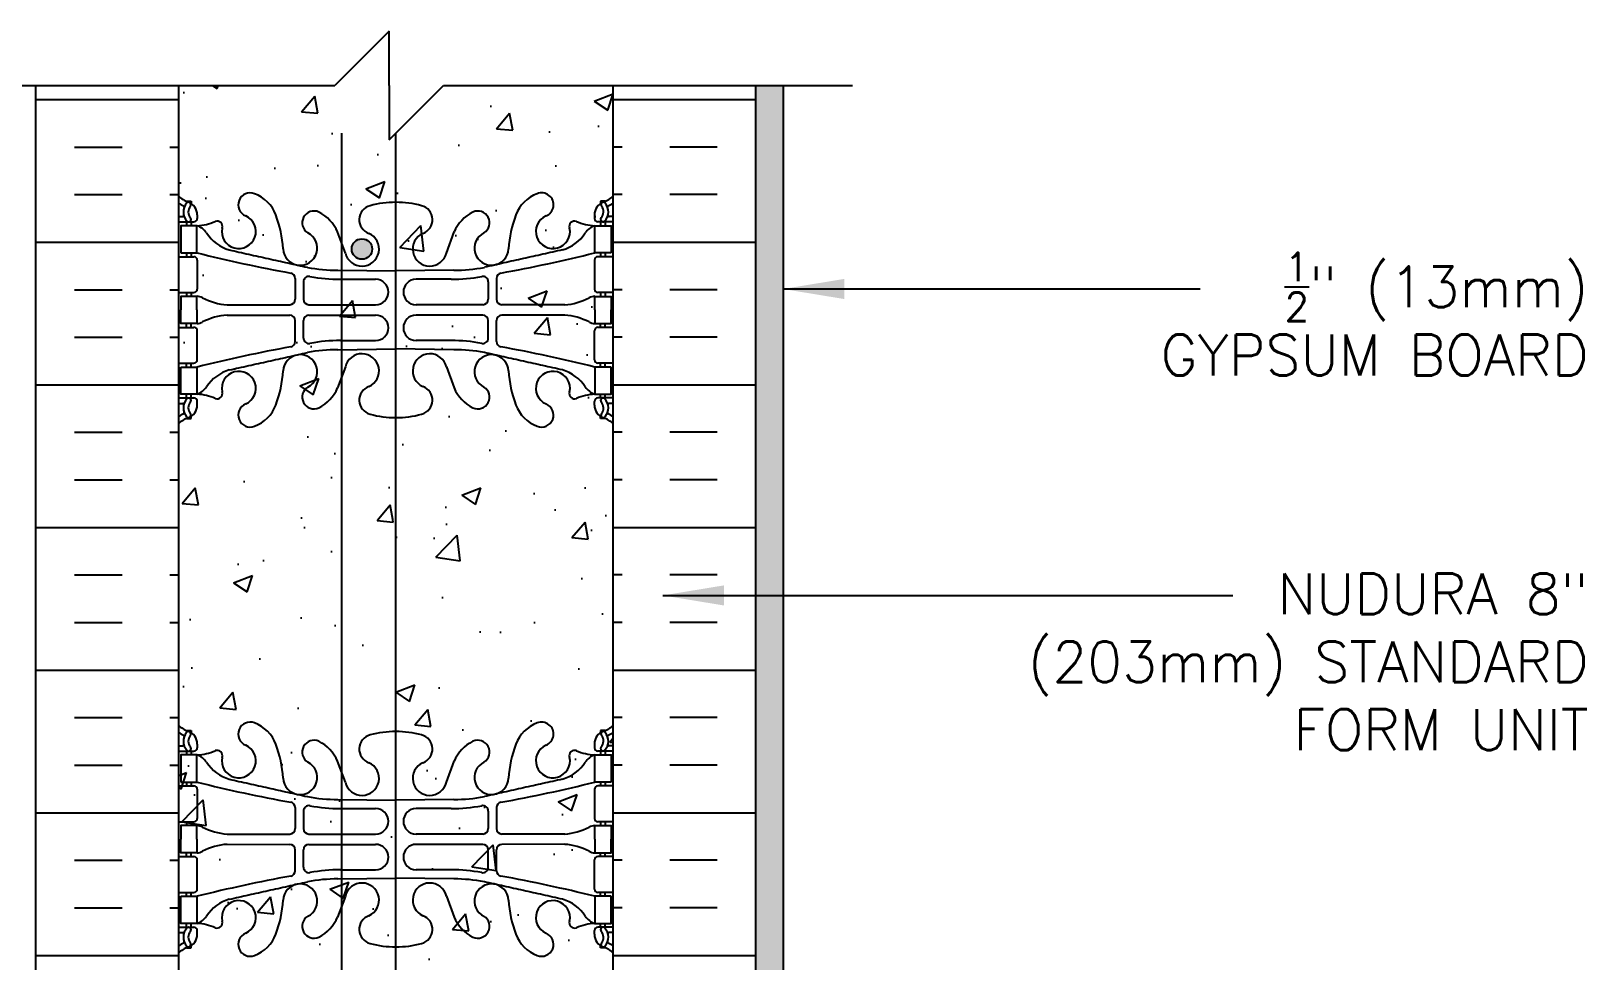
# Model space of a CAD drawing. Header units: inches. Extents: x 86.6 to 136.2, y -5.6 to 65.7.
# Drawn here: x 106.67 to 135.3, y 48.62 to 65.73 of the extents above; entities that cross this region are included whole.
import ezdxf

# ---------------------------------------------------------------- set-up
doc = ezdxf.new("R2010")
doc.units = ezdxf.units.IN
doc.header["$LTSCALE"] = 0.5
doc.header["$MEASUREMENT"] = 0
for name, color, linetype in [('HATCH', 12, 'Continuous'), ('line25', 2, 'Continuous'), ('LINE3', 3, 'Continuous'), ('LINE50', 5, 'Continuous'), ('LINE9', 9, 'Continuous'), ('TEXT', 4, 'Continuous'), ('Web_Edge', 9, 'Continuous')]:
    doc.layers.add(name, color=color, linetype=linetype)
doc.styles.add('DIM', font='romans.shx', dxfattribs={"width": 0.7})
doc.styles.add('ROMANS', font='romans.shx', dxfattribs={"height": 1.125})
doc.dimstyles.new('ext_12', dxfattribs={"dimscale": 12, "dimtxt": 0.09375, "dimasz": 0.09375, "dimexe": 0.09375, "dimexo": 0.0625, "dimgap": 0.0625, "dimtad": 1, "dimdec": 1, "dimzin": 3, "dimdsep": 46, "dimlunit": 4, "dimtxsty": 'DIM', "dimcen": 0.09, "dimdle": 0.09375, "dimclrt": 4, "dimadec": 0, "dimazin": 0, "dimtfac": 1, "dimtdec": 1, "dimtmove": 2, "dimatfit": 3, "dimfxl": 0, "dimfrac": 2, "dimtolj": 1, "dimtzin": 0, "dimarcsym": 0})

# ---------------------------------------------------------------- blocks, each defined once
blk = doc.blocks.new('8 web')
at = {"layer": 'Web_Edge'}
for p, q in [((-4, 6.589), (-3.922, 6.589)), ((-3.854, 6.868), (-3.764, 6.868)), ((-3.764, 6.868), (-3.764, 6.827)), ((-3.654, 6.619), (-3.654, 6.552)), ((3.654, 6.619), (3.654, 6.552)), ((3.854, 6.868), (3.764, 6.868)), ((3.764, 6.868), (3.764, 6.827)), ((4, 6.589), (3.922, 6.589)), ((-4, 6.489), (-3.716, 6.489)), ((-3.854, 6.489), (-3.854, 6.419)), ((-3.764, 6.489), (-3.764, 6.419)), ((-0.929, 5.917), (-1.071, 6.304)), ((0.929, 5.917), (1.071, 6.304)), ((4, 6.489), (3.716, 6.489)), ((3.764, 6.489), (3.764, 6.419)), ((3.854, 6.489), (3.854, 6.419)), ((-4, 5.849), (-3.716, 5.849)), ((-3.854, 5.919), (-3.854, 5.849)), ((-3.764, 5.919), (-3.764, 5.849)), ((-3.654, 5.787), (-3.654, 5.252)), ((3.654, 5.787), (3.654, 5.252)), ((4, 5.849), (3.716, 5.849)), ((3.764, 5.919), (3.764, 5.849)), ((3.854, 5.919), (3.854, 5.849)), ((-1.852, 5.45), (-1.852, 5.065)), ((-1.067, 5.601), (0, 5.586)), ((1.067, 5.601), (0, 5.586)), ((1.852, 5.45), (1.852, 5.065)), ((-4, 5.189), (-3.716, 5.189)), ((-3.854, 5.189), (-3.854, 5.119)), ((-3.764, 5.189), (-3.764, 5.119)), ((-1.699, 5.387), (-1.699, 5.065)), ((-1.019, 5.433), (-0.372, 5.433)), ((1.019, 5.433), (0.372, 5.433)), ((1.699, 5.387), (1.699, 5.065)), ((4, 5.189), (3.716, 5.189)), ((3.764, 5.189), (3.764, 5.119)), ((3.854, 5.189), (3.854, 5.119)), ((-3.106, 4.964), (-1.952, 4.965)), ((-1.599, 4.965), (-0.372, 4.965)), ((1.599, 4.965), (0.372, 4.965)), ((3.106, 4.964), (1.952, 4.965)), ((-3.854, 4.549), (-3.854, 4.619)), ((-3.764, 4.549), (-3.764, 4.619)), ((-3.106, 4.775), (-1.952, 4.774)), ((-1.852, 4.289), (-1.852, 4.674)), ((-1.699, 4.351), (-1.699, 4.674)), ((-1.599, 4.774), (-0.372, 4.774)), ((1.599, 4.774), (0.372, 4.774)), ((1.699, 4.351), (1.699, 4.674)), ((1.852, 4.289), (1.852, 4.674)), ((3.106, 4.775), (1.952, 4.774)), ((3.764, 4.549), (3.764, 4.619)), ((3.854, 4.549), (3.854, 4.619)), ((-4, 4.549), (-3.716, 4.549)), ((-3.654, 3.952), (-3.654, 4.487)), ((-1.019, 4.305), (-0.372, 4.305)), ((1.019, 4.305), (0.372, 4.305)), ((3.654, 3.952), (3.654, 4.487)), ((4, 4.549), (3.716, 4.549)), ((-1.067, 4.138), (0, 4.153)), ((1.067, 4.138), (0, 4.153)), ((-4, 3.889), (-3.716, 3.889)), ((-3.854, 3.819), (-3.854, 3.889)), ((-3.764, 3.819), (-3.764, 3.889)), ((-0.929, 3.822), (-1.071, 3.435)), ((0.929, 3.822), (1.071, 3.435)), ((4, 3.889), (3.716, 3.889)), ((3.764, 3.819), (3.764, 3.889)), ((3.854, 3.819), (3.854, 3.889)), ((-4, 3.249), (-3.716, 3.249)), ((-4, 3.149), (-3.922, 3.149)), ((-3.854, 3.249), (-3.854, 3.319)), ((-3.764, 3.249), (-3.764, 3.319)), ((-3.654, 3.119), (-3.654, 3.187)), ((3.654, 3.119), (3.654, 3.187)), ((4, 3.249), (3.716, 3.249)), ((3.764, 3.249), (3.764, 3.319)), ((3.854, 3.249), (3.854, 3.319)), ((4, 3.149), (3.922, 3.149)), ((-3.854, 2.871), (-3.764, 2.871)), ((-3.764, 2.871), (-3.764, 2.912)), ((3.764, 2.871), (3.764, 2.912)), ((3.854, 2.871), (3.764, 2.871)), ((-3.854, -2.871), (-3.764, -2.871)), ((-3.764, -2.871), (-3.764, -2.912)), ((-3.654, -3.119), (-3.654, -3.187)), ((3.654, -3.119), (3.654, -3.187)), ((3.854, -2.871), (3.764, -2.871)), ((3.764, -2.871), (3.764, -2.912)), ((-4, -3.149), (-3.922, -3.149)), ((-4, -3.249), (-3.716, -3.249)), ((-3.854, -3.249), (-3.854, -3.319)), ((-3.764, -3.249), (-3.764, -3.319)), ((-0.929, -3.822), (-1.071, -3.435)), ((0.929, -3.822), (1.071, -3.435)), ((4, -3.249), (3.716, -3.249)), ((3.764, -3.249), (3.764, -3.319)), ((3.854, -3.249), (3.854, -3.319)), ((4, -3.149), (3.922, -3.149)), ((-4, -3.889), (-3.716, -3.889)), ((-3.854, -3.819), (-3.854, -3.889)), ((-3.764, -3.819), (-3.764, -3.889)), ((-3.654, -3.952), (-3.654, -4.487)), ((3.654, -3.952), (3.654, -4.487)), ((4, -3.889), (3.716, -3.889)), ((3.764, -3.819), (3.764, -3.889)), ((3.854, -3.819), (3.854, -3.889)), ((-1.852, -4.289), (-1.852, -4.674)), ((-1.067, -4.138), (0, -4.153)), ((1.067, -4.138), (0, -4.153)), ((1.852, -4.289), (1.852, -4.674)), ((-4, -4.549), (-3.716, -4.549)), ((-3.854, -4.549), (-3.854, -4.619)), ((-3.764, -4.549), (-3.764, -4.619)), ((-1.699, -4.351), (-1.699, -4.674)), ((-1.019, -4.305), (-0.372, -4.305)), ((1.019, -4.305), (0.372, -4.305)), ((1.699, -4.351), (1.699, -4.674)), ((4, -4.549), (3.716, -4.549)), ((3.764, -4.549), (3.764, -4.619)), ((3.854, -4.549), (3.854, -4.619)), ((-3.106, -4.775), (-1.952, -4.774)), ((-1.599, -4.774), (-0.372, -4.774)), ((1.599, -4.774), (0.372, -4.774)), ((3.106, -4.775), (1.952, -4.774)), ((-3.854, -5.189), (-3.854, -5.119)), ((-3.764, -5.189), (-3.764, -5.119)), ((-3.106, -4.964), (-1.952, -4.965)), ((-1.852, -5.45), (-1.852, -5.065)), ((-1.699, -5.387), (-1.699, -5.065)), ((-1.599, -4.965), (-0.372, -4.965)), ((1.599, -4.965), (0.372, -4.965)), ((1.699, -5.387), (1.699, -5.065)), ((1.852, -5.45), (1.852, -5.065)), ((3.106, -4.964), (1.952, -4.965)), ((3.764, -5.189), (3.764, -5.119)), ((3.854, -5.189), (3.854, -5.119)), ((-4, -5.189), (-3.716, -5.189)), ((-3.654, -5.787), (-3.654, -5.252)), ((-1.019, -5.433), (-0.372, -5.433)), ((1.019, -5.433), (0.372, -5.433)), ((3.654, -5.787), (3.654, -5.252)), ((4, -5.189), (3.716, -5.189)), ((-1.067, -5.601), (0, -5.586)), ((1.067, -5.601), (0, -5.586)), ((-4, -5.849), (-3.716, -5.849)), ((-3.854, -5.919), (-3.854, -5.849)), ((-3.764, -5.919), (-3.764, -5.849)), ((-0.929, -5.917), (-1.071, -6.304)), ((0.929, -5.917), (1.071, -6.304)), ((4, -5.849), (3.716, -5.849)), ((3.764, -5.919), (3.764, -5.849)), ((3.854, -5.919), (3.854, -5.849)), ((-4, -6.489), (-3.716, -6.489)), ((-3.854, -6.489), (-3.854, -6.419)), ((-3.764, -6.489), (-3.764, -6.419)), ((-3.654, -6.619), (-3.654, -6.552)), ((3.654, -6.619), (3.654, -6.552)), ((4, -6.489), (3.716, -6.489)), ((3.764, -6.489), (3.764, -6.419)), ((3.854, -6.489), (3.854, -6.419)), ((-4, -6.589), (-3.922, -6.589)), ((-3.854, -6.868), (-3.764, -6.868)), ((-3.764, -6.868), (-3.764, -6.827)), ((3.764, -6.868), (3.764, -6.827)), ((3.854, -6.868), (3.764, -6.868)), ((4, -6.589), (3.922, -6.589))]:
    blk.add_line(p, q, dxfattribs=at)
for points in [[(-3.959, 5.919), (-3.659, 5.919), (-3.659, 6.419), (-3.959, 6.419)], [(3.959, 5.919), (3.659, 5.919), (3.659, 6.419), (3.959, 6.419)], [(-3.959, 3.819), (-3.659, 3.819), (-3.659, 3.319), (-3.959, 3.319)], [(3.959, 3.819), (3.659, 3.819), (3.659, 3.319), (3.959, 3.319)], [(-3.959, -3.819), (-3.659, -3.819), (-3.659, -3.319), (-3.959, -3.319)], [(3.959, -3.819), (3.659, -3.819), (3.659, -3.319), (3.959, -3.319)], [(-3.959, -5.919), (-3.659, -5.919), (-3.659, -6.419), (-3.959, -6.419)], [(3.959, -5.919), (3.659, -5.919), (3.659, -6.419), (3.959, -6.419)]]:
    blk.add_lwpolyline(points, close=True, dxfattribs=at)
for points in [[(-3.659, 4.869), (-3.659, 5.119), (-3.959, 5.119), (-3.959, 4.869)], [(-3.659, 4.869), (-3.659, 4.619), (-3.959, 4.619), (-3.959, 4.869)], [(3.659, 4.869), (3.659, 5.119), (3.959, 5.119), (3.959, 4.869)], [(3.659, 4.869), (3.659, 4.619), (3.959, 4.619), (3.959, 4.869)], [(-3.659, -4.869), (-3.659, -4.619), (-3.959, -4.619), (-3.959, -4.869)], [(3.659, -4.869), (3.659, -4.619), (3.959, -4.619), (3.959, -4.869)], [(-3.659, -4.869), (-3.659, -5.119), (-3.959, -5.119), (-3.959, -4.869)], [(3.659, -4.869), (3.659, -5.119), (3.959, -5.119), (3.959, -4.869)]]:
    blk.add_lwpolyline(points, dxfattribs=at)
for centre, radius, start, end in [((-3.654, 7.327), 0.5, 226.2109, 250.5288), ((-2.681, 6.804), 0.22, 68.1963, 248.1963), ((-2.839, 6.375), 0.677, 21.1239, 69.3197), ((2.839, 6.375), 0.677, 110.6803, 158.8761), ((2.681, 6.804), 0.22, 291.8037, 111.8037), ((3.654, 7.327), 0.5, 289.4712, 313.7891), ((-3.654, 7.327), 0.6, 234.7832, 245.0748), ((-3.922, 6.609), 0.0196, 269.4032, 15.4901), ((-3.66, 6.674), 0.25, 140.1145, 222.4609), ((-3.916, 6.764), 0.021, 343.464, 63.9957), ((-3.818, 6.805), 0.045, 321.448, 139.1879), ((-3.904, 6.619), 0.25, 0, 70.5288), ((-3.66, 6.674), 0.16, 140.0001, 222.4609), ((-2.89, 6.313), 0.314, 168.5886, 66.1916), ((-4.43, 5.81), 2.365, 4.3895, 20.0015), ((-1.507, 6.473), 0.217, 65.5264, 238.537), ((-1.758, 6.003), 0.75, 23.6938, 62.9705), ((-0.406, 6.529), 0.268, 104.7892, 250.0338), ((-0.012, 5.096), 1.754, 89.6229, 105.2918), ((0.012, 5.096), 1.754, 74.7082, 90.3771), ((0.406, 6.529), 0.268, 289.9662, 75.2108), ((1.758, 6.003), 0.75, 117.0295, 156.3062), ((1.507, 6.473), 0.217, 301.463, 114.4736), ((4.43, 5.81), 2.365, 159.9985, 175.6105), ((2.89, 6.313), 0.314, 113.8084, 11.4114), ((3.904, 6.619), 0.25, 109.4712, 180), ((3.818, 6.805), 0.045, 40.8121, 218.552), ((3.66, 6.674), 0.16, 317.5391, 39.9999), ((3.66, 6.674), 0.25, 317.5391, 39.8855), ((3.916, 6.764), 0.021, 116.0043, 196.536), ((3.922, 6.609), 0.0196, 164.5099, 270.5968), ((3.654, 7.327), 0.6, 294.9252, 305.2168), ((-3.812, 6.536), 0.045, 222.4609, 42.4609), ((-3.716, 6.552), 0.0625, 270, 0), ((-3.714, 7.415), 0.997, 273.1538, 293.1467), ((-3.781, 6.077), 0.364, 34.9775, 70.3387), ((-3.288, 6.408), 0.0968, 340.1551, 110.4331), ((3.288, 6.408), 0.0968, 69.5669, 199.8449), ((3.714, 7.415), 0.997, 246.8533, 266.8462), ((3.781, 6.077), 0.364, 109.6613, 145.0225), ((3.716, 6.552), 0.0625, 180, 270), ((3.812, 6.536), 0.045, 137.5391, 317.5391), ((-2.858, 6.688), 0.743, 212.7919, 253.8107), ((-1.759, 6.006), 0.314, 182.7357, 63.9348), ((-0.624, 5.99), 0.314, 193.4146, 66.1916), ((0.624, 5.99), 0.314, 113.8084, 346.5854), ((1.759, 6.006), 0.314, 116.0652, 357.2643), ((2.858, 6.688), 0.743, 286.1893, 327.2081), ((-3.716, 5.787), 0.0625, 0, 90), ((3.15, 33.34), 28.253, 256.0552, 259.6343), ((-3.15, 33.34), 28.253, 280.3657, 283.9448), ((3.716, 5.787), 0.0625, 90, 180), ((-1.952, 5.45), 0.1, 360, 79.6343), ((-1.599, 5.387), 0.1, 79.2546, 180), ((-1.072, 8.585), 2.984, 259.2546, 270.0995), ((-1.024, 8.417), 2.984, 259.2546, 270.0995), ((1.024, 8.417), 2.984, 269.9005, 280.7454), ((1.072, 8.585), 2.984, 269.9005, 280.7454), ((1.599, 5.387), 0.1, 0, 100.7454), ((1.952, 5.45), 0.1, 100.3657, 180), ((-3.716, 5.252), 0.0625, 270, 0), ((-0.372, 5.199), 0.234, 270, 90), ((0.372, 5.199), 0.234, 90, 270), ((3.716, 5.252), 0.0625, 180, 270), ((-3.663, 4.901), 0.219, 60.4937, 88.92), ((-3.021, 6.121), 1.16, 242.5844, 265.8032), ((-1.952, 5.065), 0.1, 270.0388, 360), ((-1.599, 5.065), 0.1, 180, 270), ((1.599, 5.065), 0.1, 270, 0), ((1.952, 5.065), 0.1, 180, 269.9612), ((3.021, 6.121), 1.16, 274.1968, 297.4156), ((3.663, 4.901), 0.219, 91.08, 119.5063), ((-3.663, 4.838), 0.219, 271.08, 299.5063), ((-3.021, 3.618), 1.16, 94.1968, 117.4156), ((-1.952, 4.674), 0.1, 0, 89.9612), ((-1.599, 4.674), 0.1, 90, 180), ((-0.372, 4.54), 0.234, 270, 90), ((0.372, 4.54), 0.234, 90, 270), ((1.599, 4.674), 0.1, 0, 90), ((1.952, 4.674), 0.1, 90.0388, 180), ((3.021, 3.618), 1.16, 62.5844, 85.8032), ((3.663, 4.838), 0.219, 240.4937, 268.92), ((-3.716, 4.487), 0.0625, 0, 90), ((-1.599, 4.351), 0.1, 180, 280.7454), ((-1.024, 1.322), 2.984, 89.9005, 100.7454), ((1.024, 1.322), 2.984, 79.2546, 90.0995), ((1.599, 4.351), 0.1, 259.2546, 0), ((3.716, 4.487), 0.0625, 90, 180), ((3.15, -23.601), 28.253, 100.3657, 103.9448), ((-1.759, 3.733), 0.314, 296.0652, 177.2643), ((-1.952, 4.289), 0.1, 280.3657, 0), ((-1.072, 1.154), 2.984, 89.9005, 100.7454), ((-0.624, 3.749), 0.314, 293.8084, 166.5854), ((0.624, 3.749), 0.314, 13.4146, 246.1916), ((1.072, 1.154), 2.984, 79.2546, 90.0995), ((1.759, 3.733), 0.314, 2.7357, 243.9348), ((1.952, 4.289), 0.1, 180, 259.6343), ((-3.15, -23.601), 28.253, 76.0552, 79.6343), ((-3.716, 3.952), 0.0625, 270, 0), ((-2.858, 3.051), 0.743, 106.1893, 147.2081), ((-2.89, 3.426), 0.314, 293.8084, 191.4114), ((-4.43, 3.929), 2.365, 339.9985, 355.6105), ((4.43, 3.929), 2.365, 184.3895, 200.0015), ((2.89, 3.426), 0.314, 348.5886, 246.1916), ((2.858, 3.051), 0.743, 32.7919, 73.8107), ((3.716, 3.952), 0.0625, 180, 270), ((-3.781, 3.662), 0.364, 289.6613, 325.0225), ((-1.507, 3.266), 0.217, 121.463, 294.4736), ((-0.406, 3.21), 0.268, 109.9662, 255.2108), ((0.406, 3.21), 0.268, 284.7892, 70.0338), ((1.507, 3.266), 0.217, 245.5264, 58.537), ((3.781, 3.662), 0.364, 214.9775, 250.3387), ((-3.922, 3.13), 0.0196, 344.5099, 90.5968), ((-3.66, 3.065), 0.25, 137.5391, 219.8855), ((-3.812, 3.203), 0.045, 317.5391, 137.5391), ((-3.66, 3.065), 0.16, 137.5391, 219.9999), ((-3.716, 3.187), 0.0625, 360, 90), ((-3.714, 2.324), 0.997, 66.8533, 86.8462), ((-3.288, 3.331), 0.0968, 249.5669, 19.8449), ((-1.758, 3.736), 0.75, 297.0295, 336.3062), ((1.758, 3.736), 0.75, 203.6938, 242.9705), ((3.288, 3.331), 0.0968, 160.1551, 290.4331), ((3.714, 2.324), 0.997, 93.1538, 113.1467), ((3.716, 3.187), 0.0625, 90, 180), ((3.812, 3.203), 0.045, 42.4609, 222.4609), ((3.66, 3.065), 0.16, 320.0001, 42.4609), ((3.66, 3.065), 0.25, 320.1145, 42.4609), ((3.922, 3.13), 0.0196, 89.4032, 195.4901), ((-3.654, 2.412), 0.6, 114.9252, 125.2168), ((-3.654, 2.412), 0.5, 109.4712, 133.7891), ((-3.916, 2.975), 0.021, 296.0043, 16.536), ((-3.818, 2.934), 0.045, 220.8121, 38.552), ((-3.904, 3.119), 0.25, 289.4712, 360), ((-2.681, 2.935), 0.22, 111.8037, 291.8037), ((-2.839, 3.364), 0.677, 290.6803, 338.8761), ((-0.012, 4.643), 1.754, 254.7082, 270.3771), ((0.012, 4.643), 1.754, 269.6229, 285.2918), ((2.839, 3.364), 0.677, 201.1239, 249.3197), ((2.681, 2.935), 0.22, 248.1963, 68.1963), ((3.904, 3.119), 0.25, 180, 250.5288), ((3.818, 2.934), 0.045, 141.448, 319.1879), ((3.654, 2.412), 0.5, 46.2109, 70.5288), ((3.916, 2.975), 0.021, 163.464, 243.9957), ((3.654, 2.412), 0.6, 54.7832, 65.0748), ((-3.654, -2.412), 0.5, 226.2109, 250.5288), ((-2.681, -2.935), 0.22, 68.1963, 248.1963), ((-2.839, -3.364), 0.677, 21.1239, 69.3197), ((2.839, -3.364), 0.677, 110.6803, 158.8761), ((2.681, -2.935), 0.22, 291.8037, 111.8037), ((3.654, -2.412), 0.5, 289.4712, 313.7891), ((-3.654, -2.412), 0.6, 234.7832, 245.0748), ((-3.922, -3.13), 0.0196, 269.4032, 15.4901), ((-3.66, -3.065), 0.25, 140.1145, 222.4609), ((-3.916, -2.975), 0.021, 343.464, 63.9957), ((-3.818, -2.934), 0.045, 321.448, 139.1879), ((-3.904, -3.119), 0.25, 0, 70.5288), ((-3.66, -3.065), 0.16, 140.0001, 222.4609), ((-2.89, -3.426), 0.314, 168.5886, 66.1916), ((-4.43, -3.929), 2.365, 4.3895, 20.0015), ((-1.507, -3.266), 0.217, 65.5264, 238.537), ((-1.758, -3.736), 0.75, 23.6938, 62.9705), ((-0.406, -3.21), 0.268, 104.7892, 250.0338), ((-0.012, -4.643), 1.754, 89.6229, 105.2918), ((0.012, -4.643), 1.754, 74.7082, 90.3771), ((0.406, -3.21), 0.268, 289.9662, 75.2108), ((1.758, -3.736), 0.75, 117.0295, 156.3062), ((1.507, -3.266), 0.217, 301.463, 114.4736), ((4.43, -3.929), 2.365, 159.9985, 175.6105), ((2.89, -3.426), 0.314, 113.8084, 11.4114), ((3.904, -3.119), 0.25, 109.4712, 180), ((3.818, -2.934), 0.045, 40.8121, 218.552), ((3.66, -3.065), 0.16, 317.5391, 39.9999), ((3.66, -3.065), 0.25, 317.5391, 39.8855), ((3.916, -2.975), 0.021, 116.0043, 196.536), ((3.922, -3.13), 0.0196, 164.5099, 270.5968), ((3.654, -2.412), 0.6, 294.9252, 305.2168), ((-3.812, -3.203), 0.045, 222.4609, 42.4609), ((-3.716, -3.187), 0.0625, 270, 0), ((-3.714, -2.324), 0.997, 273.1538, 293.1467), ((-3.781, -3.662), 0.364, 34.9775, 70.3387), ((-3.288, -3.331), 0.0968, 340.1551, 110.4331), ((3.288, -3.331), 0.0968, 69.5669, 199.8449), ((3.714, -2.324), 0.997, 246.8533, 266.8462), ((3.781, -3.662), 0.364, 109.6613, 145.0225), ((3.716, -3.187), 0.0625, 180, 270), ((3.812, -3.203), 0.045, 137.5391, 317.5391), ((-2.858, -3.051), 0.743, 212.7919, 253.8107), ((-1.759, -3.733), 0.314, 182.7357, 63.9348), ((-0.624, -3.749), 0.314, 193.4146, 66.1916), ((0.624, -3.749), 0.314, 113.8084, 346.5854), ((1.759, -3.733), 0.314, 116.0652, 357.2643), ((2.858, -3.051), 0.743, 286.1893, 327.2081), ((-3.716, -3.952), 0.0625, 0, 90), ((3.15, 23.601), 28.253, 256.0552, 259.6343), ((-3.15, 23.601), 28.253, 280.3657, 283.9448), ((3.716, -3.952), 0.0625, 90, 180), ((-1.952, -4.289), 0.1, 360, 79.6343), ((-1.599, -4.351), 0.1, 79.2546, 180), ((-1.072, -1.154), 2.984, 259.2546, 270.0995), ((-1.024, -1.322), 2.984, 259.2546, 270.0995), ((1.024, -1.322), 2.984, 269.9005, 280.7454), ((1.072, -1.154), 2.984, 269.9005, 280.7454), ((1.599, -4.351), 0.1, 0, 100.7454), ((1.952, -4.289), 0.1, 100.3657, 180), ((-3.716, -4.487), 0.0625, 270, 0), ((-0.372, -4.54), 0.234, 270, 90), ((0.372, -4.54), 0.234, 90, 270), ((3.716, -4.487), 0.0625, 180, 270), ((-3.663, -4.838), 0.219, 60.4937, 88.92), ((-3.021, -3.618), 1.16, 242.5844, 265.8032), ((-1.952, -4.674), 0.1, 270.0388, 360), ((-1.599, -4.674), 0.1, 180, 270), ((1.599, -4.674), 0.1, 270, 0), ((1.952, -4.674), 0.1, 180, 269.9612), ((3.021, -3.618), 1.16, 274.1968, 297.4156), ((3.663, -4.838), 0.219, 91.08, 119.5063), ((-3.663, -4.901), 0.219, 271.08, 299.5063), ((-3.021, -6.121), 1.16, 94.1968, 117.4156), ((-1.952, -5.065), 0.1, 0, 89.9612), ((-1.599, -5.065), 0.1, 90, 180), ((-0.372, -5.199), 0.234, 270, 90), ((0.372, -5.199), 0.234, 90, 270), ((1.599, -5.065), 0.1, 0, 90), ((1.952, -5.065), 0.1, 90.0388, 180), ((3.021, -6.121), 1.16, 62.5844, 85.8032), ((3.663, -4.901), 0.219, 240.4937, 268.92), ((-3.716, -5.252), 0.0625, 0, 90), ((-1.599, -5.387), 0.1, 180, 280.7454), ((-1.024, -8.417), 2.984, 89.9005, 100.7454), ((1.024, -8.417), 2.984, 79.2546, 90.0995), ((1.599, -5.387), 0.1, 259.2546, 0), ((3.716, -5.252), 0.0625, 90, 180), ((3.15, -33.34), 28.253, 100.3657, 103.9448), ((-1.759, -6.006), 0.314, 296.0652, 177.2643), ((-1.952, -5.45), 0.1, 280.3657, 0), ((-1.072, -8.585), 2.984, 89.9005, 100.7454), ((-0.624, -5.99), 0.314, 293.8084, 166.5854), ((0.624, -5.99), 0.314, 13.4146, 246.1916), ((1.072, -8.585), 2.984, 79.2546, 90.0995), ((1.759, -6.006), 0.314, 2.7357, 243.9348), ((1.952, -5.45), 0.1, 180, 259.6343), ((-3.15, -33.34), 28.253, 76.0552, 79.6343), ((-3.716, -5.787), 0.0625, 270, 0), ((-2.858, -6.688), 0.743, 106.1893, 147.2081), ((-2.89, -6.313), 0.314, 293.8084, 191.4114), ((-4.43, -5.81), 2.365, 339.9985, 355.6105), ((4.43, -5.81), 2.365, 184.3895, 200.0015), ((2.89, -6.313), 0.314, 348.5886, 246.1916), ((2.858, -6.688), 0.743, 32.7919, 73.8107), ((3.716, -5.787), 0.0625, 180, 270), ((-3.781, -6.077), 0.364, 289.6613, 325.0225), ((-1.507, -6.473), 0.217, 121.463, 294.4736), ((-0.406, -6.529), 0.268, 109.9662, 255.2108), ((0.406, -6.529), 0.268, 284.7892, 70.0338), ((1.507, -6.473), 0.217, 245.5264, 58.537), ((3.781, -6.077), 0.364, 214.9775, 250.3387), ((-3.66, -6.674), 0.25, 137.5391, 219.8855), ((-3.812, -6.536), 0.045, 317.5391, 137.5391), ((-3.66, -6.674), 0.16, 137.5391, 219.9999), ((-3.716, -6.552), 0.0625, 360, 90), ((-3.714, -7.415), 0.997, 66.8533, 86.8462), ((-3.288, -6.408), 0.0968, 249.5669, 19.8449), ((-1.758, -6.003), 0.75, 297.0295, 336.3062), ((1.758, -6.003), 0.75, 203.6938, 242.9705), ((3.288, -6.408), 0.0968, 160.1551, 290.4331), ((3.714, -7.415), 0.997, 93.1538, 113.1467), ((3.716, -6.552), 0.0625, 90, 180), ((3.812, -6.536), 0.045, 42.4609, 222.4609), ((3.66, -6.674), 0.16, 320.0001, 42.4609), ((3.66, -6.674), 0.25, 320.1145, 42.4609), ((-3.654, -7.327), 0.6, 114.9252, 125.2168), ((-3.654, -7.327), 0.5, 109.4712, 133.7891), ((-3.922, -6.609), 0.0196, 344.5099, 90.5968), ((-3.916, -6.764), 0.021, 296.0043, 16.536), ((-3.818, -6.805), 0.045, 220.8121, 38.552), ((-3.904, -6.619), 0.25, 289.4712, 360), ((-2.681, -6.804), 0.22, 111.8037, 291.8037), ((-2.839, -6.375), 0.677, 290.6803, 338.8761), ((-0.012, -5.096), 1.754, 254.7082, 270.3771), ((0.012, -5.096), 1.754, 269.6229, 285.2918), ((2.839, -6.375), 0.677, 201.1239, 249.3197), ((2.681, -6.804), 0.22, 248.1963, 68.1963), ((3.904, -6.619), 0.25, 180, 250.5288), ((3.818, -6.805), 0.045, 141.448, 319.1879), ((3.654, -7.327), 0.5, 46.2109, 70.5288), ((3.916, -6.764), 0.021, 163.464, 243.9957), ((3.922, -6.609), 0.0196, 89.4032, 195.4901), ((3.654, -7.327), 0.6, 54.7832, 65.0748)]:
    blk.add_arc(centre, radius, start, end, dxfattribs=at)
for points in [[(-3.066, 5.974), (-1.628, 5.654)], [(3.066, 5.974), (1.628, 5.654)], [(-3.066, 3.765), (-1.628, 4.085)], [(3.066, 3.765), (1.628, 4.085)], [(-3.066, -3.765), (-1.628, -4.085)], [(3.066, -3.765), (1.628, -4.085)], [(-3.066, -5.974), (-1.628, -5.654)], [(3.066, -5.974), (1.628, -5.654)]]:
    blk.add_open_spline(points, degree=1, dxfattribs=at)

msp = doc.modelspace()

# ---------------------------------------------------------------- hatches: boundary and pattern name
at = {"layer": 'HATCH'}
h = msp.add_hatch(dxfattribs=at)
h.set_pattern_fill('AR-CONC', color=256, scale=0.5, style=0)
h.paths.add_polyline_path([(117.382, 64.725), (114.257, 64.725), (113.257, 63.725), (113.257, 64.725), (113.257, 65.725), (112.257, 64.725), (109.382, 64.725), (109.382, 56.693, -0.614842), (109.631, 56.729, -0.520567), (109.752, 56.729, -0.520567), (109.935, 56.729, -0.520567), (110.04, 56.729, -0.520567), (110.25, 56.729, -0.520567), (110.376, 56.729, -0.520567), (110.502, 56.729, -0.520567), (110.712, 56.729, -0.520567), (110.922, 56.729, -0.520567), (111.042, 56.729, -0.520567), (111.268, 56.729, -0.520567), (111.362, 56.729, -0.520567), (111.551, 56.729, -0.520567), (111.829, 56.729, -0.520567), (112.039, 56.729, -0.520567), (112.238, 56.729, -0.520567), (112.485, 56.729, -0.520567), (112.595, 56.729, -0.520567), (112.901, 56.729, -0.520567), (113.006, 56.729, -0.520567), (113.122, 56.729, -0.520567), (113.242, 56.729, -0.520567), (113.332, 56.729, -0.520567), (113.447, 56.729, -0.520567), (113.625, 56.729, -0.520567), (113.772, 56.729, -0.520567), (113.925, 56.729, -0.520567), (114.082, 56.729, -0.520567), (114.182, 56.729, -0.520567), (114.36, 56.729, -0.520567), (114.58, 56.729, -0.520567), (114.774, 56.729, -0.520567), (114.979, 56.729, -0.520567), (115.079, 56.771, -0.520567), (115.21, 56.771, -0.520567), (115.299, 56.771, -0.520567), (115.382, 56.771, -0.520567), (115.465, 56.771, -0.520567), (115.554, 56.771, -0.520567), (115.685, 56.771, -0.520567), (115.785, 56.729, -0.520567), (115.99, 56.729, -0.520567), (116.184, 56.729, -0.520567), (116.404, 56.729, -0.520567), (116.582, 56.729, -0.520567), (116.682, 56.729, -0.520567), (116.84, 56.729, -0.520567), (116.992, 56.729, -0.520567), (117.139, 56.729, -0.520567), (117.317, 56.729, -0.272614), (117.382, 56.759)])
h = msp.add_hatch(dxfattribs=at)
h.set_pattern_fill('INSUL', color=256, scale=7, style=0)
h.set_pattern_definition([(0, (-2816.7796, -350.2843), (0, 2.625), []), (0, (-2816.7796, -349.4093), (0, 2.625), [0.875, -0.875]), (0, (-2816.7796, -348.5343), (0, 2.625), [0.875, -0.875])])
h.paths.add_polyline_path([(106.757, 46.725), (107.195, 46.725), (107.195, 47.225), (108.695, 47.225), (108.695, 46.725), (109.382, 46.725), (109.382, 64.725), (108.695, 64.725), (108.695, 65.225), (107.195, 65.225), (107.195, 64.725), (106.757, 64.725)])
h = msp.add_hatch(dxfattribs=at)
h.set_pattern_fill('INSUL', color=256, scale=7, style=0)
h.set_pattern_definition([(180, (3043.5436, -350.2843), (0, 2.625), []), (180, (3043.5436, -349.4093), (0, 2.625), [0.875, -0.875]), (180, (3043.5436, -348.5343), (0, 2.625), [0.875, -0.875])])
h.paths.add_polyline_path([(120.007, 46.725), (119.57, 46.725), (119.57, 47.225), (118.07, 47.225), (118.07, 46.725), (117.382, 46.725), (117.382, 64.725), (118.07, 64.725), (118.07, 65.225), (119.57, 65.225), (119.57, 64.725), (120.007, 64.725)])
h = msp.add_hatch(dxfattribs=at)
h.set_pattern_fill('AR-SAND', color=256, scale=0.25, style=0)
h.set_pattern_definition([(37.5, (62.706, 9.471), (-0.0157483, 0.481706), [0, -0.38, 0, -0.425, 0, -0.40625]), (7.5, (62.706, 9.471), (0.442444, 0.7055365), [0, -0.205, 0, -0.3425, 0, -0.13125]), (327.5, (62.3985, 9.471), (0.7785355, 0.0014148), [0, -0.125, 0, -0.45, 0, -0.5875]), (317.5, (62.3985, 9.471), (0.7515317, 0.219419), [0, -0.0625, 0, -0.295, 0, -0.3375])])
h.paths.add_polyline_path([(120.507, 64.725), (120.007, 64.725), (120.007, 46.725), (120.007, 38.538), (120.507, 38.538)])
h = msp.add_hatch(dxfattribs=at)
h.set_pattern_fill('AR-CONC', color=256, scale=0.5, style=0)
h.paths.add_polyline_path([(117.382, 56.759, 0.272614), (117.317, 56.729, 0.520567), (117.139, 56.729, 0.520567), (116.992, 56.729, 0.520567), (116.84, 56.729, 0.520567), (116.682, 56.729, 0.520567), (116.582, 56.729, 0.520567), (116.404, 56.729, 0.520567), (116.184, 56.729, 0.520567), (115.99, 56.729, 0.520567), (115.785, 56.729, 0.520567), (115.685, 56.771, 0.520567), (115.554, 56.771, 0.520567), (115.465, 56.771, 0.520567), (115.382, 56.771, 0.520567), (115.299, 56.771, 0.520567), (115.21, 56.771, 0.520567), (115.079, 56.771, 0.520567), (114.979, 56.729, 0.520567), (114.774, 56.729, 0.520567), (114.58, 56.729, 0.520567), (114.36, 56.729, 0.520567), (114.182, 56.729, 0.520567), (114.082, 56.729, 0.520567), (113.925, 56.729, 0.520567), (113.772, 56.729, 0.520567), (113.625, 56.729, 0.520567), (113.447, 56.729, 0.520567), (113.332, 56.729, 0.520567), (113.242, 56.729, 0.520567), (113.122, 56.729, 0.520567), (113.006, 56.729, 0.520567), (112.901, 56.729, 0.520567), (112.595, 56.729, 0.520567), (112.485, 56.729, 0.520567), (112.238, 56.729, 0.520567), (112.039, 56.729, 0.520567), (111.829, 56.729, 0.520567), (111.551, 56.729, 0.520567), (111.362, 56.729, 0.520567), (111.268, 56.729, 0.520567), (111.042, 56.729, 0.520567), (110.922, 56.729, 0.520567), (110.712, 56.729, 0.520567), (110.502, 56.729, 0.520567), (110.376, 56.729, 0.520567), (110.25, 56.729, 0.520567), (110.04, 56.729, 0.520567), (109.935, 56.729, 0.520567), (109.752, 56.729, 0.520567), (109.631, 56.729, 0.614842), (109.382, 56.693), (109.382, 46.725), (109.382, 28.725), (109.382, 10.725), (112.257, 10.725), (113.257, 11.725), (113.257, 10.725), (113.257, 9.725), (114.257, 10.725), (117.382, 10.725), (117.382, 23.1), (117.382, 28.725), (114.507, 28.725), (114.007, 29.225), (114.007, 30.35), (114.507, 30.85), (117.382, 30.85), (117.382, 34.6), (114.507, 34.6), (114.007, 35.1), (114.007, 36.225), (114.507, 36.725), (117.382, 36.725), (117.382, 46.725)])
at = {"layer": 'LINE3'}
msp.add_hatch(color=256, dxfattribs=at).paths.add_polyline_path([(112.571, 61.715, 1), (112.946, 61.715, 1)])

# ---------------------------------------------------------------- linework, layer by layer
at = {"layer": 'line25'}
for p, q in [((109.382, 64.725), (109.382, 46.725)), ((117.382, 46.725), (117.382, 64.725))]:
    msp.add_line(p, q, dxfattribs=at)
at = {"layer": 'LINE3'}
for p, q in [((112.382, 63.85), (112.382, 28.237)), ((113.382, 46.754), (113.382, 63.85))]:
    msp.add_line(p, q, dxfattribs=at)
msp.add_circle((112.758, 61.715), 0.188, dxfattribs=at)
at = {"layer": 'LINE50'}
for p, q in [((106.757, 46.725), (106.757, 64.725)), ((120.007, 46.725), (120.007, 64.725))]:
    msp.add_line(p, q, dxfattribs=at)
at = {"layer": 'LINE9'}
for p, q in [((113.257, 65.725), (112.257, 64.725)), ((113.257, 64.725), (113.257, 65.725)), ((104.726, 64.725), (112.257, 64.725)), ((113.257, 63.725), (114.257, 64.725)), ((113.257, 64.725), (113.257, 63.725)), ((114.257, 64.725), (121.786, 64.725)), ((120.507, 64.725), (120.507, 38.538))]:
    msp.add_line(p, q, dxfattribs=at)

# ---------------------------------------------------------------- block references
at = {"layer": 'line25'}
msp.add_blockref('8 web', (113.382, 55.725), dxfattribs=at)

# ---------------------------------------------------------------- texts
at = {"layer": 'TEXT', "char_height": 0.75, "attachment_point": 6, "style": 'ROMANS'}
for s, insert, width in [('\\A1;{\\H0.7x;\\S1/2;}" (13mm) GYPSUM BOARD', (135.328, 60.52), 10.30082), ('NUDURA 8" (203mm) STANDARD FORM UNIT', (135.328, 54.121), 11.43486)]:
    msp.add_mtext(s, dxfattribs=dict(at, insert=insert, width=width))

# ---------------------------------------------------------------- leaders
at = {"layer": 'TEXT'}
for points in [[(120.507, 60.98), (128.181, 60.98)], [(118.294, 55.341), (128.782, 55.341)]]:
    msp.add_leader(points, dimstyle='ext_12', override={"dimgap": 0.0625, "dimtad": 0}, dxfattribs=at)

doc.saveas('drawing.dxf')
